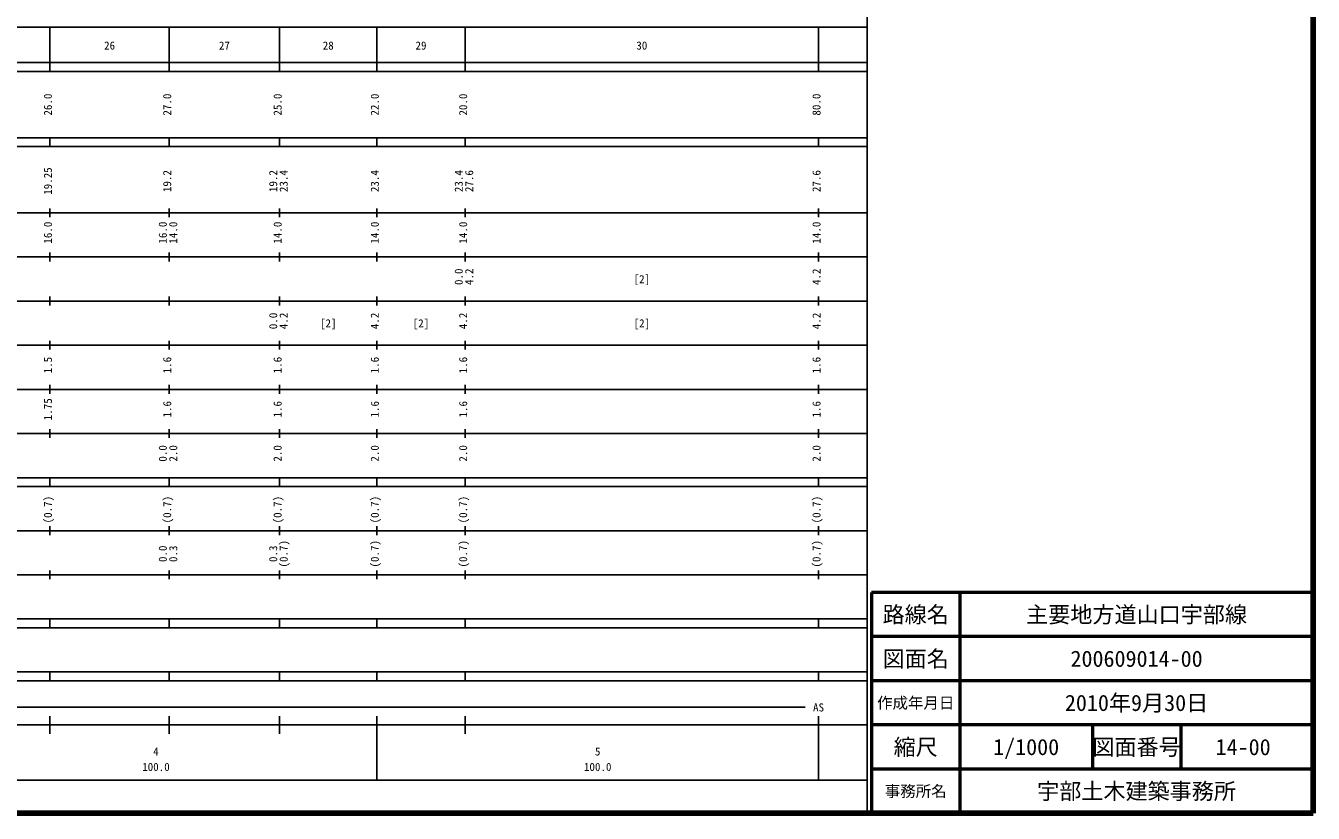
# Model space of a CAD drawing. Units: millimetres on the paper, enlarged 1000 times. Extents: x 40000 to 680000, y 20000 to 380000.
# Drawn here: x 388522 to 680000, y 20000 to 198357 of the extents above; entities that cross this region are included whole.
import ezdxf
from ezdxf.enums import TextEntityAlignment as Align

# ---------------------------------------------------------------- set-up
doc = ezdxf.new("R2010")
doc.units = ezdxf.units.MM
doc.header["$LTSCALE"] = 1000
for name, color, linetype, lineweight in [('M-TTL', 2, 'Continuous', 140), ('M-TTL-BAND', 7, 'Continuous', 25), ('M-TTL-FRAM', 2, 'Continuous', 50), ('M-TTL-LINE', 7, 'Continuous', 50)]:
    doc.layers.add(name, color=color, linetype=linetype, lineweight=lineweight)
doc.layers.add('M-TTL-TXT', color=7, linetype='Continuous')
doc.styles.add('ＭＳ ゴシック', font='')
doc.styles.get('ＭＳ ゴシック').set_extended_font_data('MS Gothic')

msp = doc.modelspace()

# ---------------------------------------------------------------- linework, layer by layer
at = {"layer": 'M-TTL'}
for p, q in [((680000, 20000), (680000, 380000)), ((40000, 20000), (680000, 20000))]:
    msp.add_line(p, q, dxfattribs=at)
at = {"layer": 'M-TTL-BAND'}
for p, q in [((579000, 20000), (579000, 370000)), ((68000, 198000), (579000, 198000)), ((394000, 188000), (394000, 198000)), ((421000, 188000), (421000, 198000)), ((446000, 188000), (446000, 198000)), ((468000, 188000), (468000, 198000)), ((488000, 188000), (488000, 198000)), ((568000, 188000), (568000, 198000)), ((40000, 190000), (579000, 190000)), ((40000, 188000), (579000, 188000)), ((40000, 173000), (579000, 173000)), ((394000, 171000), (394000, 173000)), ((421000, 171000), (421000, 173000)), ((446000, 171000), (446000, 173000)), ((468000, 171000), (468000, 173000)), ((488000, 171000), (488000, 173000)), ((568000, 171000), (568000, 173000)), ((40000, 171000), (579000, 171000)), ((40000, 156000), (579000, 156000)), ((394000, 155000), (394000, 157000)), ((421000, 155000), (421000, 157000)), ((446000, 155000), (446000, 157000)), ((468000, 155000), (468000, 157000)), ((488000, 155000), (488000, 157000)), ((568000, 155000), (568000, 157000)), ((46000, 146000), (579000, 146000)), ((394000, 145000), (394000, 147000)), ((421000, 145000), (421000, 147000)), ((446000, 145000), (446000, 147000)), ((468000, 145000), (468000, 147000)), ((488000, 145000), (488000, 147000)), ((568000, 145000), (568000, 147000)), ((394000, 135000), (394000, 137000)), ((421000, 135000), (421000, 137000)), ((446000, 135000), (446000, 137000)), ((468000, 135000), (468000, 137000)), ((488000, 135000), (488000, 137000)), ((568000, 135000), (568000, 137000)), ((52000, 136000), (579000, 136000)), ((46000, 126000), (579000, 126000)), ((394000, 125000), (394000, 127000)), ((421000, 125000), (421000, 127000)), ((446000, 125000), (446000, 127000)), ((468000, 125000), (468000, 127000)), ((488000, 125000), (488000, 127000)), ((568000, 125000), (568000, 127000)), ((394000, 115000), (394000, 117000)), ((421000, 115000), (421000, 117000)), ((446000, 115000), (446000, 117000)), ((468000, 115000), (468000, 117000)), ((488000, 115000), (488000, 117000)), ((568000, 115000), (568000, 117000)), ((52000, 116000), (579000, 116000)), ((46000, 106000), (579000, 106000)), ((394000, 105000), (394000, 107000)), ((421000, 105000), (421000, 107000)), ((446000, 105000), (446000, 107000)), ((468000, 105000), (468000, 107000)), ((488000, 105000), (488000, 107000)), ((568000, 105000), (568000, 107000)), ((40000, 96000), (579000, 96000)), ((40000, 94000), (579000, 94000)), ((394000, 94000), (394000, 96000)), ((421000, 94000), (421000, 96000)), ((446000, 94000), (446000, 96000)), ((468000, 94000), (468000, 96000)), ((488000, 94000), (488000, 96000)), ((568000, 94000), (568000, 96000)), ((394000, 83000), (394000, 85000)), ((421000, 83000), (421000, 85000)), ((446000, 83000), (446000, 85000)), ((468000, 83000), (468000, 85000)), ((488000, 83000), (488000, 85000)), ((568000, 83000), (568000, 85000)), ((49000, 84000), (579000, 84000)), ((40000, 74000), (579000, 74000)), ((394000, 73000), (394000, 75000)), ((421000, 73000), (421000, 75000)), ((446000, 73000), (446000, 75000)), ((468000, 73000), (468000, 75000)), ((488000, 73000), (488000, 75000)), ((568000, 73000), (568000, 75000)), ((40000, 64000), (579000, 64000)), ((40000, 62000), (579000, 62000)), ((394000, 62000), (394000, 64000)), ((421000, 62000), (421000, 64000)), ((446000, 62000), (446000, 64000)), ((468000, 62000), (468000, 64000)), ((488000, 62000), (488000, 64000)), ((568000, 62000), (568000, 64000)), ((40000, 52000), (579000, 52000)), ((40000, 50000), (579000, 50000)), ((394000, 50000), (394000, 52000)), ((421000, 50000), (421000, 52000)), ((446000, 50000), (446000, 52000)), ((468000, 50000), (468000, 52000)), ((488000, 50000), (488000, 52000)), ((568000, 50000), (568000, 52000)), ((71000, 44000), (565000, 44000)), ((394000, 38000), (394000, 42000)), ((421000, 38000), (421000, 42000)), ((446000, 38000), (446000, 42000)), ((468000, 27500), (468000, 42000)), ((488000, 38000), (488000, 42000)), ((568000, 27500), (568000, 42000)), ((40000, 40000), (579000, 40000)), ((68000, 27500), (579000, 27500))]:
    msp.add_line(p, q, dxfattribs=at)
at = {"layer": 'M-TTL-FRAM'}
for p, q in [((680000, 70000), (580000, 70000)), ((580000, 70000), (580000, 20000))]:
    msp.add_line(p, q, dxfattribs=at)
at = {"layer": 'M-TTL-LINE'}
for p, q in [((600000, 70000), (600000, 20000)), ((680000, 60000), (580000, 60000)), ((680000, 50000), (580000, 50000)), ((680000, 40000), (580000, 40000)), ((630000, 40000), (630000, 30000)), ((650000, 40000), (650000, 30000)), ((680000, 30000), (580000, 30000))]:
    msp.add_line(p, q, dxfattribs=at)

# ---------------------------------------------------------------- texts
at = {"layer": 'M-TTL-BAND', "style": 'ＭＳ ゴシック'}
for s, p in [('26', (407500, 192405)), ('27', (433500, 192405)), ('28', (457000, 192405)), ('29', (478000, 192405)), ('30', (528000, 192405)), ('[2]', (528000, 139500)), ('[2]', (457000, 129500)), ('[2]', (478000, 129500)), ('[2]', (528000, 129500)), ('AS', (568000, 42500)), ('4', (418000, 32523)), ('5', (518000, 32523)), ('100.0', (418000, 29033)), ('100.0', (518000, 29033))]:
    msp.add_text(s, height=1833, dxfattribs=at).set_placement(p, align=Align.BOTTOM_CENTER)
for s, p in [('26.0', (395000, 180500)), ('27.0', (422000, 180500)), ('25.0', (447000, 180500)), ('22.0', (469000, 180500)), ('20.0', (489000, 180500)), ('80.0', (569000, 180500)), ('19.25', (395000, 163174)), ('19.2', (422000, 163174)), ('19.2', (446000, 163174)), ('23.4', (448370, 163174)), ('23.4', (469000, 163174)), ('23.4', (488000, 163174)), ('27.6', (490370, 163174)), ('27.6', (569000, 163174)), ('16.0', (395000, 151500)), ('16.0', (421000, 151500)), ('14.0', (423370, 151500)), ('14.0', (447000, 151500)), ('14.0', (469000, 151500)), ('14.0', (489000, 151500)), ('14.0', (569000, 151500)), ('0.0', (488000, 141500)), ('4.2', (490370, 141500)), ('4.2', (569000, 141500)), ('0.0', (446000, 131500)), ('4.2', (448370, 131500)), ('4.2', (469000, 131500)), ('4.2', (489000, 131500)), ('4.2', (569000, 131500)), ('1.5', (395000, 121500)), ('1.6', (422000, 121500)), ('1.6', (447000, 121500)), ('1.6', (469000, 121500)), ('1.6', (489000, 121500)), ('1.6', (569000, 121500)), ('1.75', (395000, 111500)), ('1.6', (422000, 111500)), ('1.6', (447000, 111500)), ('1.6', (469000, 111500)), ('1.6', (489000, 111500)), ('1.6', (569000, 111500)), ('0.0', (421000, 101500)), ('2.0', (423370, 101500)), ('2.0', (447000, 101500)), ('2.0', (469000, 101500)), ('2.0', (489000, 101500)), ('2.0', (569000, 101500)), ('(0.7)', (395000, 88764)), ('(0.7)', (422000, 88764)), ('(0.7)', (447000, 88764)), ('(0.7)', (469000, 88764)), ('(0.7)', (489000, 88764)), ('(0.7)', (569000, 88764)), ('0.0', (421000, 78764)), ('0.3', (423370, 78764)), ('0.3', (446000, 78764)), ('(0.7)', (448370, 78764)), ('(0.7)', (469000, 78764)), ('(0.7)', (489000, 78764)), ('(0.7)', (569000, 78764))]:
    msp.add_text(s, height=1833, rotation=90, dxfattribs=at).set_placement(p, align=Align.BOTTOM_CENTER)
at = {"layer": 'M-TTL-TXT', "style": 'ＭＳ ゴシック'}
for s, height, p in [('路線名', 3666, (590000, 65000)), ('主要地方道山口宇部線', 3666, (640000, 65000)), ('図面名', 3666, (590000, 55000)), ('200609014-00', 3666, (640000, 55000)), ('作成年月日', 2566, (590000, 45000)), ('2010年9月30日', 3666, (640000, 45000)), ('縮尺', 3666, (590000, 35000)), ('1/1000', 3666, (615000, 35000)), ('図面番号', 3666, (640000, 35000)), ('14-00', 3666, (664125, 35000)), ('事務所名', 2566, (590000, 25000)), ('宇部土木建築事務所', 3666, (640000, 25000))]:
    msp.add_text(s, height=height, dxfattribs=at).set_placement(p, align=Align.MIDDLE_CENTER)

doc.saveas('drawing.dxf')
